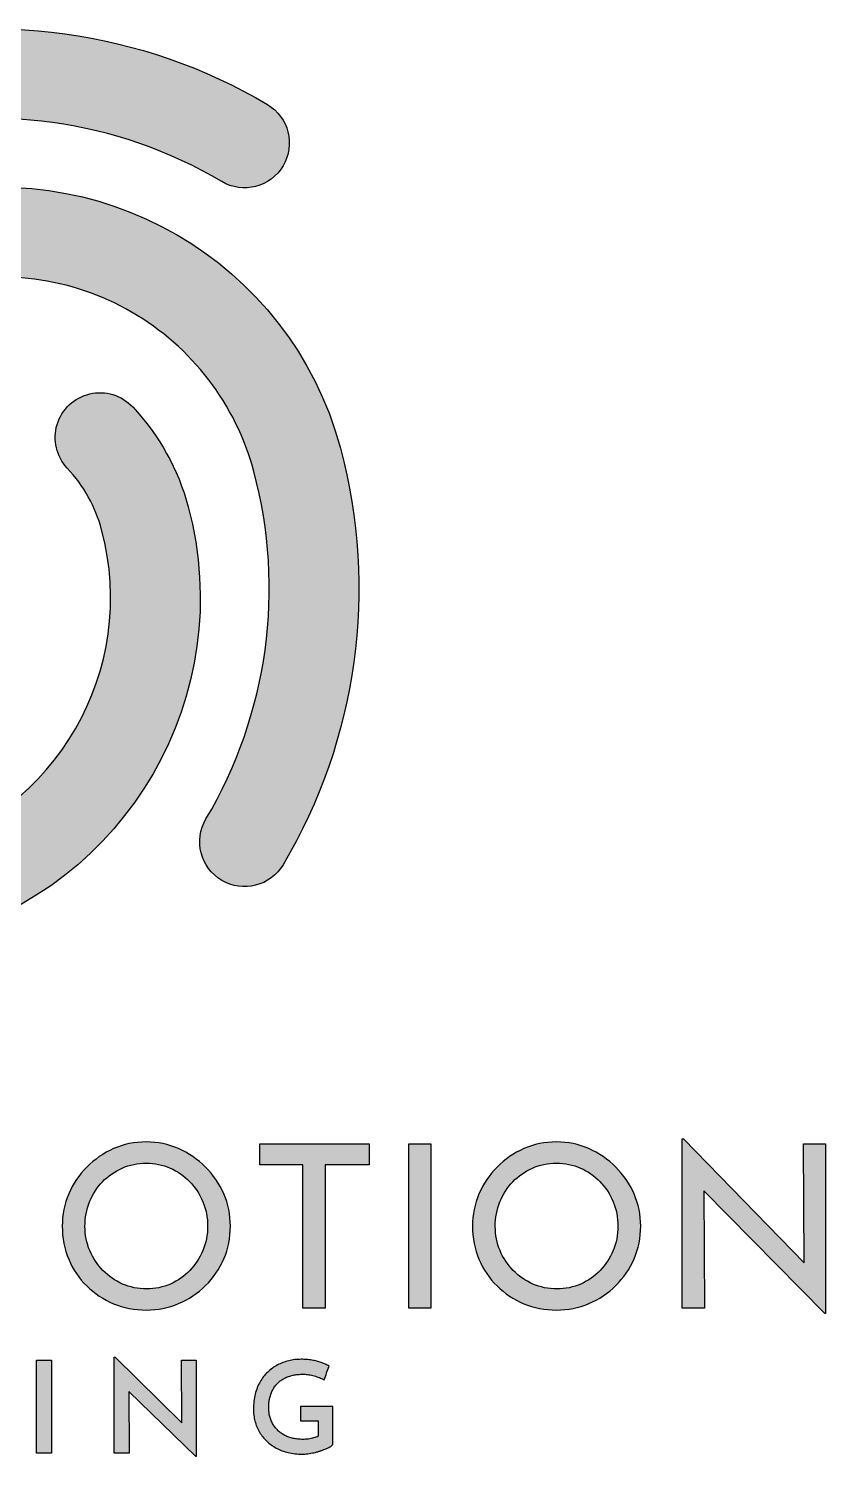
# Model space of a CAD drawing. Extents: x 19 to 206, y 19 to 162.
# Drawn here: x 125.7 to 205.8, y 18.8 to 162.3 of the extents above; entities that cross this region are included whole.
import ezdxf

# ---------------------------------------------------------------- set-up
doc = ezdxf.new("R2010")
doc.units = 0
doc.layers.add('fill-base', color=250, linetype='CONTINUOUS')
doc.layers.add('logo-outline', color=7, linetype='CONTINUOUS')
doc.layers.add('fill-hero', color=140, linetype='CONTINUOUS', true_color=0x00a8ff)

msp = doc.modelspace()

# ---------------------------------------------------------------- hatches: boundary and pattern name
at = {"layer": 'fill-base', "linetype": 'Continuous'}
h = msp.add_hatch(color=256, dxfattribs=at)
h.dxf.hatch_style = 1
edge = h.paths.add_edge_path()
edge.add_arc((105.555447592182, 123.2268573076361), 23.59218832498521, 194.9999999999996, 223.1730355562345, ccw=False)
edge.add_arc((116.949599593071, 126.279911134712), 35.38828248747749, 105.00000000000011, 195.0000000000001, ccw=False)
edge.add_arc((121.8895444547624, 107.8437859242904), 54.47476377688475, 59.33331208667232, 105, ccw=False)
edge.add_arc((147.3759075015805, 150.8246180505037), 4.505707035577944, -120.66668791332711, 59.33331208667238, ccw=False)
edge.add_arc((121.8895444547624, 107.8437859242905), 45.46334970572888, 59.33331208667226, 104.9999999999999)
edge.add_arc((116.949599593071, 126.2799111347119), 26.37686841632172, 104.9999999999999, 194.9999999999999)
edge.add_arc((105.5554475921819, 123.2268573076363), 14.58077425382938, 195, 223.173035556235)
edge.add_arc((91.63585415667276, 110.167811147942), 4.50570703557793, -136.8269644437653, 43.17303555623562, ccw=False)
h = msp.add_hatch(color=256, dxfattribs=at)
h.dxf.hatch_style = 1
edge = h.paths.add_edge_path()
edge.add_arc((119.7781467587131, 122.373166893659), 23.59218832498518, 105.00000000000031, 133.1730355562353, ccw=False)
edge.add_arc((122.8312005857886, 110.9790148927698), 35.38828248747757, 14.999999999999886, 104.99999999999989, ccw=False)
edge.add_arc((104.3950753753673, 106.0390700310783), 54.4747637768846, -30.666687913327678, 15, ccw=False)
edge.add_arc((147.3759075015805, 80.55270698426037), 4.505707035577895, 149.3333120866723, 329.333312086672, ccw=False)
edge.add_arc((104.3950753753673, 106.0390700310784), 45.46334970572882, 329.3333120866723, 375)
edge.add_arc((122.8312005857887, 110.9790148927698), 26.37686841632178, 15.0000000000001, 105.0000000000001)
edge.add_arc((119.7781467587128, 122.373166893659), 14.58077425382918, 104.9999999999997, 133.1730355562346)
edge.add_arc((106.7191005990188, 136.2927603291681), 4.505707035577868, 133.1730355562345, 313.17303555623585, ccw=False)
h = msp.add_hatch(color=256, dxfattribs=at)
h.dxf.hatch_style = 1
edge = h.paths.add_edge_path()
edge.add_arc((118.9244563447358, 108.150467727128), 23.59218832498501, 14.999999999999886, 43.17303555623488, ccw=False)
edge.add_arc((107.5303043438466, 105.0974139000523), 35.38828248747752, -75.00000000000011, 14.999999999999886, ccw=False)
edge.add_arc((102.590359482155, 123.5335391104736), 54.47476377688458, 239.33331208667238, 285, ccw=False)
edge.add_arc((77.1039964353371, 80.55270698426047), 4.505707035577944, 59.33331208667278, 239.33331208667238, ccw=False)
edge.add_arc((102.5903594821552, 123.5335391104736), 45.46334970572881, 239.3333120866722, 284.9999999999999)
edge.add_arc((107.5303043438466, 105.0974139000522), 26.37686841632175, 284.9999999999999, 374.9999999999999)
edge.add_arc((118.9244563447358, 108.150467727128), 14.58077425382928, 14.99999999999978, 43.17303555623476)
edge.add_arc((132.8440497802449, 121.2095138868221), 4.505707035577879, 43.17303555623448, 223.1730355562355, ccw=False)
at = {"layer": 'fill-hero', "linetype": 'Continuous'}
h = msp.add_hatch(color=256, dxfattribs=at)
h.dxf.hatch_style = 1
edge = h.paths.add_edge_path()
edge.add_spline(control_points=[(129.702058, 45.14786599999999), (130.135558, 46.16186599999999), (130.7423079999999, 47.06186599999999), (131.520058, 47.847116), (132.297808, 48.632366), (133.193308, 49.250366), (134.208058, 49.69961600000001), (135.222058, 50.14961599999999), (136.316308, 50.374616), (137.490808, 50.374616), (138.649558, 50.374616), (139.736308, 50.14961599999999), (140.750308, 49.69961600000001), (141.765058, 49.24961599999999), (142.664308, 48.632366), (143.450308, 47.847116), (144.235558, 47.06186599999999), (144.849058, 46.16186599999999), (145.291558, 45.14786599999999), (145.734058, 44.133116), (145.955308, 43.054616), (145.955308, 41.911616), (145.955308, 40.737116), (145.734058, 39.639116), (145.291558, 38.617616), (144.849058, 37.595366), (144.235558, 36.698366), (143.450308, 35.929616), (142.664308, 35.15936599999999), (141.765058, 34.55711599999999), (140.750308, 34.122116), (139.736308, 33.687866), (138.649558, 33.470366), (137.490808, 33.470366), (136.316308, 33.470366), (135.222058, 33.684116), (134.208058, 34.110866), (133.193308, 34.538366), (132.297808, 35.133116), (131.520058, 35.895116), (130.7423079999999, 36.65861599999999), (130.135558, 37.550366), (129.702058, 38.571866), (129.267058, 39.593366), (129.049558, 40.70636599999999), (129.049558, 41.911616), (129.049558, 43.05536599999999), (129.267058, 44.13386599999999), (129.702058, 45.14786599999999)], knot_values=[0, 0, 0, 0, 1, 1, 1, 2, 2, 2, 3, 3, 3, 4, 4, 4, 5, 5, 5, 6, 6, 6, 7, 7, 7, 8, 8, 8, 9, 9, 9, 10, 10, 10, 11, 11, 11, 12, 12, 12, 13, 13, 13, 14, 14, 14, 15, 15, 15, 16, 16, 16, 16], degree=3, periodic=0)
edge = h.paths.add_edge_path(flags=16)
edge.add_spline(control_points=[(131.817058, 39.452366), (132.138058, 38.696366), (132.579808, 38.030366), (133.144558, 37.449866), (133.708558, 36.87086599999999), (134.364808, 36.41711599999999), (135.111808, 36.089366), (135.858808, 35.761616), (136.667308, 35.59736599999999), (137.535808, 35.59736599999999), (138.390058, 35.59736599999999), (139.190308, 35.761616), (139.938058, 36.089366), (140.685058, 36.417866), (141.333058, 36.87086599999999), (141.882058, 37.449866), (142.431058, 38.029616), (142.866808, 38.696366), (143.185558, 39.452366), (143.506558, 40.206866), (143.666308, 41.026616), (143.666308, 41.910866), (143.666308, 42.78011599999999), (143.506558, 43.59911599999999), (143.185558, 44.369366), (142.866058, 45.139616), (142.422808, 45.813866), (141.858808, 46.39361599999999), (141.294058, 46.97336599999999), (140.638558, 47.42636599999999), (139.891558, 47.75486599999999), (139.143808, 48.08261599999999), (138.344308, 48.24686599999999), (137.490058, 48.24686599999999), (136.620808, 48.24686599999999), (135.812308, 48.07886599999999), (135.065308, 47.74361599999999), (134.318308, 47.40761599999999), (133.662808, 46.95011599999999), (133.098808, 46.37111599999999), (132.533308, 45.791366), (132.099808, 45.116366), (131.794558, 44.34686599999999), (131.489308, 43.57736599999999), (131.336308, 42.757616), (131.336308, 41.888366), (131.336308, 41.018366), (131.496808, 40.206866), (131.817058, 39.452366)], knot_values=[0, 0, 0, 0, 1, 1, 1, 2, 2, 2, 3, 3, 3, 4, 4, 4, 5, 5, 5, 6, 6, 6, 7, 7, 7, 8, 8, 8, 9, 9, 9, 10, 10, 10, 11, 11, 11, 12, 12, 12, 13, 13, 13, 14, 14, 14, 15, 15, 15, 16, 16, 16, 16], degree=3, periodic=0)
h = msp.add_hatch(color=256, dxfattribs=at)
h.dxf.hatch_style = 1
edge = h.paths.add_edge_path()
edge.add_spline(control_points=[(170.946058, 45.14786599999999), (171.379558, 46.16186599999999), (171.986308, 47.06186599999999), (172.764058, 47.847116), (173.5418079999999, 48.632366), (174.438058, 49.250366), (175.452058, 49.69961600000001), (176.4660579999999, 50.148866), (177.560308, 50.374616), (178.734808, 50.374616), (179.893558, 50.374616), (180.980308, 50.14961599999999), (181.994308, 49.69961600000001), (183.008308, 49.24961599999999), (183.909058, 48.632366), (184.6943079999999, 47.847116), (185.479558, 47.06186599999999), (186.0930579999999, 46.16186599999999), (186.535558, 45.14786599999999), (186.978058, 44.133116), (187.199308, 43.054616), (187.199308, 41.911616), (187.199308, 40.737116), (186.978058, 39.639116), (186.535558, 38.617616), (186.0930579999999, 37.595366), (185.479558, 36.698366), (184.6943079999999, 35.929616), (183.909058, 35.15936599999999), (183.008308, 34.55711599999999), (181.994308, 34.122116), (180.980308, 33.687866), (179.893558, 33.470366), (178.734808, 33.470366), (177.560308, 33.470366), (176.4660579999999, 33.684116), (175.452058, 34.110866), (174.438058, 34.538366), (173.5418079999999, 35.133116), (172.764058, 35.895116), (171.986308, 36.65861599999999), (171.379558, 37.550366), (170.946058, 38.571866), (170.511058, 39.593366), (170.294308, 40.70636599999999), (170.294308, 41.911616), (170.294308, 43.05536599999999), (170.511058, 44.13386599999999), (170.946058, 45.14786599999999)], knot_values=[0, 0, 0, 0, 1, 1, 1, 2, 2, 2, 3, 3, 3, 4, 4, 4, 5, 5, 5, 6, 6, 6, 7, 7, 7, 8, 8, 8, 9, 9, 9, 10, 10, 10, 11, 11, 11, 12, 12, 12, 13, 13, 13, 14, 14, 14, 15, 15, 15, 16, 16, 16, 16], degree=3, periodic=0)
edge = h.paths.add_edge_path(flags=16)
edge.add_spline(control_points=[(173.061808, 39.452366), (173.382808, 38.696366), (173.825308, 38.030366), (174.389308, 37.449866), (174.953308, 36.87086599999999), (175.609558, 36.41711599999999), (176.356558, 36.089366), (177.103558, 35.761616), (177.912058, 35.59736599999999), (178.780558, 35.59736599999999), (179.634808, 35.59736599999999), (180.435808, 35.761616), (181.182808, 36.089366), (181.929808, 36.41711599999999), (182.577058, 36.87086599999999), (183.126808, 37.449866), (183.675808, 38.029616), (184.111558, 38.696366), (184.430308, 39.452366), (184.751308, 40.206866), (184.911058, 41.026616), (184.911058, 41.910866), (184.911058, 42.78011599999999), (184.751308, 43.59911599999999), (184.430308, 44.369366), (184.110808, 45.139616), (183.668308, 45.813866), (183.104308, 46.39361599999999), (182.538808, 46.97336599999999), (181.8840579999999, 47.42636599999999), (181.1370580000001, 47.75486599999999), (180.388558, 48.08261599999999), (179.589058, 48.24686599999999), (178.734808, 48.24686599999999), (177.864808, 48.24686599999999), (177.057808, 48.07886599999999), (176.310808, 47.74361599999999), (175.562308, 47.40761599999999), (174.907558, 46.95011599999999), (174.343558, 46.37111599999999), (173.778058, 45.791366), (173.344558, 45.116366), (173.040058, 44.34686599999999), (172.733308, 43.57736599999999), (172.581058, 42.757616), (172.581058, 41.888366), (172.581058, 41.018366), (172.742308, 40.206866), (173.061808, 39.452366)], knot_values=[0, 0, 0, 0, 1, 1, 1, 2, 2, 2, 3, 3, 3, 4, 4, 4, 5, 5, 5, 6, 6, 6, 7, 7, 7, 8, 8, 8, 9, 9, 9, 10, 10, 10, 11, 11, 11, 12, 12, 12, 13, 13, 13, 14, 14, 14, 15, 15, 15, 16, 16, 16, 16], degree=3, periodic=0)
h = msp.add_hatch(color=256, dxfattribs=at)
h.dxf.hatch_style = 1
h.paths.add_polyline_path([(205.704058, 33.127616), (193.55963, 45.445841), (193.603558, 33.654116), (191.384308, 33.654116), (191.384308, 50.694866), (191.498308, 50.694866), (203.6212100000001, 38.221923), (203.577058, 50.191616), (205.773058, 50.191616), (205.773058, 33.127616)])
h = msp.add_hatch(color=256, dxfattribs=at)
h.dxf.hatch_style = 1
h.paths.add_polyline_path([(148.928308, 50.191616), (159.907558, 50.191616), (159.907558, 48.06461599999999), (155.470558, 48.06461599999999), (155.470558, 33.653366), (153.251308, 33.653366), (153.251308, 48.06461599999999), (148.928308, 48.06461599999999)])
h = msp.add_hatch(color=256, dxfattribs=at)
h.dxf.hatch_style = 1
h.paths.add_polyline_path([(163.888558, 50.191616), (166.107808, 50.191616), (166.107808, 33.653366), (163.888558, 33.653366)])
h = msp.add_hatch(color=256, dxfattribs=at)
h.dxf.hatch_style = 1
h.paths.add_polyline_path([(141.0586097002623, 22.12990547839886), (141.033901, 28.41492800000001), (142.520814, 28.41492800000001), (142.520814, 18.750018), (142.482354, 18.750018), (135.7542650615077, 25.27349248739371), (135.791278, 19.083288), (134.27873, 19.083288), (134.27873, 28.73538), (134.355635, 28.73538)])
h = msp.add_hatch(color=256, dxfattribs=at)
h.dxf.hatch_style = 1
h.paths.add_polyline_path([(126.465361, 28.41492800000001), (127.965084, 28.41492800000001), (127.965084, 19.083288), (126.465361, 19.083288)])
h = msp.add_hatch(color=256, dxfattribs=at)
h.dxf.hatch_style = 1
edge = h.paths.add_edge_path()
edge.add_spline(control_points=[(154.051448, 19.07047), (153.9509928906815, 19.05258474242172), (153.7546611058301, 19.01762938209518), (153.463401256717, 18.98767548499349), (153.0299733351165, 18.97350689828547), (152.4642142712387, 19.00622002134644), (151.7774863837165, 19.11397360151427), (151.3505265829131, 19.25692341897026), (151.141716, 19.326835), (150.9495807994899, 19.4085188308518), (150.5725287898123, 19.56881768550764), (150.052888365034, 19.88667044560206), (149.7521952868315, 20.14678345106052), (149.603533, 20.275383), (149.4675921280828, 20.41646816649859), (149.1963004747542, 20.6980260786977), (148.8674827001682, 21.18897613585553), (148.6026692364036, 21.72146593180722), (148.4099877759125, 22.29496301133321), (148.2941922147009, 22.90291475740589), (148.2571940290204, 23.57980200346083), (148.2978015895026, 24.29294370796502), (148.4167721345011, 25.01591472363888), (148.5772061053163, 25.45765290857328), (148.654993, 25.671831), (148.7455327077373, 25.87110046475249), (148.9227475927038, 26.26113392251359), (149.2755316482051, 26.79109772145839), (149.5637346673227, 27.08867408128144), (149.706081, 27.23565), (149.8578197331792, 27.37057097634621), (150.1594235559515, 27.6387469482), (150.6741647832781, 27.963434408745), (151.0452853411546, 28.11898703950761), (151.231446, 28.19701500000001), (151.4271403944942, 28.26137707014654), (151.8194728149905, 28.39041156208492), (152.4362973079446, 28.49391274572056), (153.0372093479482, 28.52679671445177), (153.6063009682001, 28.50326115261306), (154.1304621807672, 28.44325874410999), (154.4645998631093, 28.36401358389146), (154.628266, 28.325198), (154.7832849471013, 28.28106831688915), (155.0810284293152, 28.1963088357798), (155.4987083696412, 28.03589351214559), (155.750749675316, 27.90221819638001), (155.871624, 27.83811), (155.7092613333334, 27.37665466666667), (155.5468986666667, 26.91519933333334), (155.384536, 26.453744), (155.3256413595022, 26.48551524850781), (155.1998931019658, 26.55335128767624), (154.9892304872658, 26.641768292801), (154.8369919310984, 26.69484567224439), (154.756448, 26.722927), (154.6708294054135, 26.7528576335507), (154.5000533184713, 26.81255770807508), (154.238777815235, 26.8845922269948), (153.9782459486849, 26.94247251281915), (153.7248624582086, 26.98495152685956), (153.4851961419574, 27.01167307523083), (153.1573163069517, 27.02325507870981), (152.7467654982465, 27.00076388645413), (152.2591617390717, 26.92951290152401), (151.9559048646695, 26.83367349551837), (151.808264, 26.787014), (151.6734505215813, 26.73450274188033), (151.4080015936462, 26.63110761154256), (151.0458305702828, 26.40846182434425), (150.7237640065951, 26.14076116634033), (150.4461599905267, 25.8257639381014), (150.2108465895193, 25.46803540750187), (150.0971889813058, 25.20382775318105), (150.039351, 25.069378), (149.9926868596039, 24.9269979776822), (149.8965057999065, 24.63353363204059), (149.8251280120965, 24.15846608793187), (149.799884194, 23.6745386745701), (149.8258503961395, 23.20149840290945), (149.9033519889107, 22.76026354216453), (150.0030999435549, 22.48656359492658), (150.052168, 22.351925), (150.1127803489922, 22.22510988147054), (150.232601529892, 21.97441612828645), (150.472168210198, 21.63468845920851), (150.7510460733721, 21.33145391808328), (151.0729440300617, 21.06964880766343), (151.4346815524478, 20.84783181202482), (151.6992096282621, 20.74030716603277), (151.833899, 20.685559), (151.9773553745003, 20.64160528614812), (152.2698719879806, 20.55198088590361), (152.7355107549256, 20.48334391143592), (153.1506679389662, 20.46293364075099), (153.5045933774763, 20.47315321739263), (153.7870974130547, 20.49893477818363), (154.0610461772214, 20.54037448963073), (154.3197551705192, 20.60011598482117), (154.5574211759663, 20.67926517070798), (154.7002463319393, 20.75264533701969), (154.769266, 20.788106), (154.769266, 21.30510633333333), (154.769266, 21.82210666666667), (154.769266, 22.339107), (154.1839006666667, 22.339107), (153.5985353333333, 22.339107), (153.01317, 22.339107), (153.01317, 22.81765233333334), (153.01317, 23.29619766666667), (153.01317, 23.77474300000001), (154.098443, 23.774743), (155.183716, 23.774743), (156.2689889999999, 23.774743), (156.2689889999999, 22.49719733333333), (156.2689889999999, 21.21965166666667), (156.2689889999999, 19.94210599999999), (156.2234769757857, 19.90139154233485), (156.1248811658619, 19.81318902885823), (155.9418123970628, 19.70005079136971), (155.726152441557, 19.59197422773157), (155.4858621285256, 19.48352540608382), (155.2247106487118, 19.38152173056541), (154.9464959030869, 19.28531343651917), (154.655401696742, 19.19898834173703), (154.3560415809542, 19.12558935381004), (154.1532576815092, 19.08889351319032), (154.051448, 19.07047)], knot_values=[0, 0, 0, 0, 0.3060303869699813, 0.598112853593711, 0.8774438370326922, 1.606244079383101, 2.295331744538267, 2.954920618753869, 2.954920618753869, 2.954920618753869, 3.580815078656649, 4.183195101128353, 4.772228354686246, 4.772228354686246, 4.772228354686246, 5.359031375825363, 5.943287209450498, 6.53628299126096, 7.138900062112758, 7.752298985308747, 8.387248486270835, 9.167481269722671, 9.892449390128668, 10.57478470639772, 10.57478470639772, 10.57478470639772, 11.23086458619896, 11.85894083339988, 12.47190107960269, 12.47190107960269, 12.47190107960269, 13.08042913335863, 13.68144318814437, 14.28635902666078, 14.28635902666078, 14.28635902666078, 14.90364942069101, 15.52391636735512, 16.15586025001874, 16.70603316495822, 17.23123141020472, 17.73546317318678, 17.73546317318678, 17.73546317318678, 18.21892666132212, 18.66404709903871, 19.07423899265072, 19.07423899265072, 19.07423899265072, 20.07423899265072, 20.07423899265072, 20.07423899265072, 20.27490127793871, 20.50268091054005, 20.75857550537549, 20.75857550537549, 20.75857550537549, 21.03061034763839, 21.30118013580588, 21.57105880828668, 21.83095930450977, 22.07160193492466, 22.29394623216656, 22.81442800732206, 23.30333328365274, 23.76718271574469, 23.76718271574469, 23.76718271574469, 24.20049278073741, 24.62037405510435, 25.03596144076948, 25.45265220849659, 25.87573944743556, 26.314124889476, 26.314124889476, 26.314124889476, 26.7629378465539, 27.2391886633133, 27.7497127263074, 28.21480359851303, 28.65811784543502, 29.08733276621946, 29.08733276621946, 29.08733276621946, 29.5083748910146, 29.91966752044649, 30.32886374691248, 30.74082697446804, 31.16070928678901, 31.59627805846347, 31.59627805846347, 31.59627805846347, 32.04585278689245, 32.5129893410712, 33.00352918235325, 33.29135305355577, 33.57451582163271, 33.85410261215398, 34.12183843961272, 34.37046570506041, 34.60297106228256, 34.60297106228256, 34.60297106228256, 35.60297106228255, 35.60297106228255, 35.60297106228255, 36.60297106228255, 36.60297106228255, 36.60297106228255, 37.60297106228255, 37.60297106228255, 37.60297106228255, 38.60297106228255, 38.60297106228255, 38.60297106228255, 39.60297106228255, 39.60297106228255, 39.60297106228255, 39.78587820032258, 39.9992153016294, 40.24572542803599, 40.50963907601388, 40.78972135008709, 41.08654187983527, 41.39252784861488, 41.70031203785144, 42.01064284229246, 42.01064284229246, 42.01064284229246, 42.01064284229246], weights=[1, 1, 1, 1, 1, 1, 1, 1, 1, 1, 1, 1, 1, 1, 1, 1, 1, 1, 1, 1, 1, 1, 1, 1, 1, 1, 1, 1, 1, 1, 1, 1, 1, 1, 1, 1, 1, 1, 1, 1, 1, 1, 1, 1, 1, 1, 1, 1, 1, 1, 1, 1, 1, 1, 1, 1, 1, 1, 1, 1, 1, 1, 1, 1, 1, 1, 1, 1, 1, 1, 1, 1, 1, 1, 1, 1, 1, 1, 1, 1, 1, 1, 1, 1, 1, 1, 1, 1, 1, 1, 1, 1, 1, 1, 1, 1, 1, 1, 1, 1, 1, 1, 1, 1, 1, 1, 1, 1, 1, 1, 1, 1, 1, 1, 1, 1, 1, 1, 1, 1, 1, 1, 1, 1, 1, 1, 1, 1], degree=3, periodic=0)

# ---------------------------------------------------------------- linework, layer by layer
at = {"layer": 'logo-outline'}
for points in [[(88.34988388673277, 107.0849885329467, -0.1235510247152853), (82.76714359040338, 117.1207496534848, -0.4142135623730951), (107.7904381118438, 160.4623671373797, -0.2019381984217088), (149.6740114238908, 154.70019726563, -0.9999999999999948), (145.0778035792703, 146.9490388353775, 0.2019381984217089), (110.1227636967638, 151.7580095546655, 0.4142135623730951), (91.47150117311745, 119.4530752384048, 0.1235510247152854), (94.92182442661272, 113.2506337629375, -1.000000000000007)], [(103.6362779840235, 139.5787305991081, -0.1235510247152853), (113.6720391045615, 145.1614708954376, -0.4142135623730951), (157.0136565884564, 120.138176373997, -0.2019381984217088), (151.2514867167067, 78.25460306195009, -0.9999999999999948), (143.5003282864543, 82.85081090657062, 0.2019381984217089), (148.3092990057423, 117.8058507890771, 0.4142135623730951), (116.0043646894814, 136.4571133127234, 0.1235510247152854), (109.8019232140142, 133.0067900592282, -1.000000000000007)], [(136.1300200501849, 124.2923365018174, -0.1235510247152853), (141.7127603465143, 114.2565753812794, -0.4142135623730951), (116.6894658250737, 70.91495789738455, -0.2019381984217088), (74.8058925130268, 76.6771277691342, -0.9999999999999948), (79.40210035764734, 84.42828619938675, 0.2019381984217089), (114.3571402401538, 79.61931548009863, 0.4142135623730951), (133.0084027638002, 111.9242497963594, 0.1235510247152854), (129.558079510305, 118.1266912718267, -1.000000000000007)]]:
    msp.add_lwpolyline(points, format="xyb", close=True, dxfattribs=at)
for points in [[(205.704058, 33.127616), (193.55963, 45.445841), (193.603558, 33.654116), (191.384308, 33.654116), (191.384308, 50.694866), (191.498308, 50.694866), (203.6212100000001, 38.221923), (203.577058, 50.191616), (205.773058, 50.191616), (205.773058, 33.127616)], [(148.928308, 50.191616), (159.907558, 50.191616), (159.907558, 48.06461599999999), (155.470558, 48.06461599999999), (155.470558, 33.653366), (153.251308, 33.653366), (153.251308, 48.06461599999999), (148.928308, 48.06461599999999)], [(163.888558, 50.191616), (166.107808, 50.191616), (166.107808, 33.653366), (163.888558, 33.653366)], [(170.294308, 41.911616), (170.294308, 41.911616)], [(172.581058, 41.888366), (172.581058, 41.888366)]]:
    msp.add_lwpolyline(points, close=True, dxfattribs=at)
at = {"layer": 'logo-outline', "color": 7}
for points in [[(141.0586097002623, 22.12990547839886), (141.033901, 28.41492800000001), (142.520814, 28.41492800000001), (142.520814, 18.750018), (142.482354, 18.750018), (135.7542650615077, 25.27349248739371), (135.791278, 19.083288), (134.27873, 19.083288), (134.27873, 28.73538), (134.355635, 28.73538)], [(126.465361, 28.41492800000001), (127.965084, 28.41492800000001), (127.965084, 19.083288), (126.465361, 19.083288)]]:
    msp.add_lwpolyline(points, close=True, dxfattribs=at)
at = {"layer": 'logo-outline'}
for points in [[(129.702058, 45.14786599999999), (130.135558, 46.16186599999999), (130.7423079999999, 47.06186599999999), (131.520058, 47.847116), (132.297808, 48.632366), (133.193308, 49.250366), (134.208058, 49.69961600000001), (135.222058, 50.14961599999999), (136.316308, 50.374616), (137.490808, 50.374616), (138.649558, 50.374616), (139.736308, 50.14961599999999), (140.750308, 49.69961600000001), (141.765058, 49.24961599999999), (142.664308, 48.632366), (143.450308, 47.847116), (144.235558, 47.06186599999999), (144.849058, 46.16186599999999), (145.291558, 45.14786599999999), (145.734058, 44.133116), (145.955308, 43.054616), (145.955308, 41.911616), (145.955308, 40.737116), (145.734058, 39.639116), (145.291558, 38.617616), (144.849058, 37.595366), (144.235558, 36.698366), (143.450308, 35.929616), (142.664308, 35.15936599999999), (141.765058, 34.55711599999999), (140.750308, 34.122116), (139.736308, 33.687866), (138.649558, 33.470366), (137.490808, 33.470366), (136.316308, 33.470366), (135.222058, 33.684116), (134.208058, 34.110866), (133.193308, 34.538366), (132.297808, 35.133116), (131.520058, 35.895116), (130.7423079999999, 36.65861599999999), (130.135558, 37.550366), (129.702058, 38.571866), (129.267058, 39.593366), (129.049558, 40.70636599999999), (129.049558, 41.911616), (129.049558, 43.05536599999999), (129.267058, 44.13386599999999), (129.702058, 45.14786599999999)], [(170.946058, 45.14786599999999), (171.379558, 46.16186599999999), (171.986308, 47.06186599999999), (172.764058, 47.847116), (173.5418079999999, 48.632366), (174.438058, 49.250366), (175.452058, 49.69961600000001), (176.4660579999999, 50.148866), (177.560308, 50.374616), (178.734808, 50.374616), (179.893558, 50.374616), (180.980308, 50.14961599999999), (181.994308, 49.69961600000001), (183.008308, 49.24961599999999), (183.909058, 48.632366), (184.6943079999999, 47.847116), (185.479558, 47.06186599999999), (186.0930579999999, 46.16186599999999), (186.535558, 45.14786599999999), (186.978058, 44.133116), (187.199308, 43.054616), (187.199308, 41.911616), (187.199308, 40.737116), (186.978058, 39.639116), (186.535558, 38.617616), (186.0930579999999, 37.595366), (185.479558, 36.698366), (184.6943079999999, 35.929616), (183.909058, 35.15936599999999), (183.008308, 34.55711599999999), (181.994308, 34.122116), (180.980308, 33.687866), (179.893558, 33.470366), (178.734808, 33.470366), (177.560308, 33.470366), (176.4660579999999, 33.684116), (175.452058, 34.110866), (174.438058, 34.538366), (173.5418079999999, 35.133116), (172.764058, 35.895116), (171.986308, 36.65861599999999), (171.379558, 37.550366), (170.946058, 38.571866), (170.511058, 39.593366), (170.294308, 40.70636599999999), (170.294308, 41.911616), (170.294308, 43.05536599999999), (170.511058, 44.13386599999999), (170.946058, 45.14786599999999)], [(131.817058, 39.452366), (132.138058, 38.696366), (132.579808, 38.030366), (133.144558, 37.449866), (133.708558, 36.87086599999999), (134.364808, 36.41711599999999), (135.111808, 36.089366), (135.858808, 35.761616), (136.667308, 35.59736599999999), (137.535808, 35.59736599999999), (138.390058, 35.59736599999999), (139.190308, 35.761616), (139.938058, 36.089366), (140.685058, 36.417866), (141.333058, 36.87086599999999), (141.882058, 37.449866), (142.431058, 38.029616), (142.866808, 38.696366), (143.185558, 39.452366), (143.506558, 40.206866), (143.666308, 41.026616), (143.666308, 41.910866), (143.666308, 42.78011599999999), (143.506558, 43.59911599999999), (143.185558, 44.369366), (142.866058, 45.139616), (142.422808, 45.813866), (141.858808, 46.39361599999999), (141.294058, 46.97336599999999), (140.638558, 47.42636599999999), (139.891558, 47.75486599999999), (139.143808, 48.08261599999999), (138.344308, 48.24686599999999), (137.490058, 48.24686599999999), (136.620808, 48.24686599999999), (135.812308, 48.07886599999999), (135.065308, 47.74361599999999), (134.318308, 47.40761599999999), (133.662808, 46.95011599999999), (133.098808, 46.37111599999999), (132.533308, 45.791366), (132.099808, 45.116366), (131.794558, 44.34686599999999), (131.489308, 43.57736599999999), (131.336308, 42.757616), (131.336308, 41.888366), (131.336308, 41.018366), (131.496808, 40.206866), (131.817058, 39.452366)], [(173.061808, 39.452366), (173.382808, 38.696366), (173.825308, 38.030366), (174.389308, 37.449866), (174.953308, 36.87086599999999), (175.609558, 36.41711599999999), (176.356558, 36.089366), (177.103558, 35.761616), (177.912058, 35.59736599999999), (178.780558, 35.59736599999999), (179.634808, 35.59736599999999), (180.435808, 35.761616), (181.182808, 36.089366), (181.929808, 36.41711599999999), (182.577058, 36.87086599999999), (183.126808, 37.449866), (183.675808, 38.029616), (184.111558, 38.696366), (184.430308, 39.452366), (184.751308, 40.206866), (184.911058, 41.026616), (184.911058, 41.910866), (184.911058, 42.78011599999999), (184.751308, 43.59911599999999), (184.430308, 44.369366), (184.110808, 45.139616), (183.668308, 45.813866), (183.104308, 46.39361599999999), (182.538808, 46.97336599999999), (181.8840579999999, 47.42636599999999), (181.1370580000001, 47.75486599999999), (180.388558, 48.08261599999999), (179.589058, 48.24686599999999), (178.734808, 48.24686599999999), (177.864808, 48.24686599999999), (177.057808, 48.07886599999999), (176.310808, 47.74361599999999), (175.562308, 47.40761599999999), (174.907558, 46.95011599999999), (174.343558, 46.37111599999999), (173.778058, 45.791366), (173.344558, 45.116366), (173.040058, 44.34686599999999), (172.733308, 43.57736599999999), (172.581058, 42.757616), (172.581058, 41.888366), (172.581058, 41.018366), (172.742308, 40.206866), (173.061808, 39.452366)]]:
    msp.add_open_spline(points, degree=3, knots=[0, 0, 0, 0, 1, 1, 1, 2, 2, 2, 3, 3, 3, 4, 4, 4, 5, 5, 5, 6, 6, 6, 7, 7, 7, 8, 8, 8, 9, 9, 9, 10, 10, 10, 11, 11, 11, 12, 12, 12, 13, 13, 13, 14, 14, 14, 15, 15, 15, 16, 16, 16, 16], dxfattribs=at)
at = {"layer": 'logo-outline', "color": 7}
msp.add_open_spline([(154.051448, 19.07047), (153.9509928906815, 19.05258474242172), (153.7546611058301, 19.01762938209518), (153.463401256717, 18.98767548499349), (153.0299733351165, 18.97350689828547), (152.4642142712387, 19.00622002134644), (151.7774863837165, 19.11397360151427), (151.3505265829131, 19.25692341897026), (151.141716, 19.326835), (150.9495807994899, 19.4085188308518), (150.5725287898123, 19.56881768550764), (150.052888365034, 19.88667044560206), (149.7521952868315, 20.14678345106052), (149.603533, 20.275383), (149.4675921280828, 20.41646816649859), (149.1963004747542, 20.6980260786977), (148.8674827001682, 21.18897613585553), (148.6026692364036, 21.72146593180722), (148.4099877759125, 22.29496301133321), (148.2941922147009, 22.90291475740589), (148.2571940290204, 23.57980200346083), (148.2978015895026, 24.29294370796502), (148.4167721345011, 25.01591472363888), (148.5772061053163, 25.45765290857328), (148.654993, 25.671831), (148.7455327077373, 25.87110046475249), (148.9227475927038, 26.26113392251359), (149.2755316482051, 26.79109772145839), (149.5637346673227, 27.08867408128144), (149.706081, 27.23565), (149.8578197331792, 27.37057097634621), (150.1594235559515, 27.6387469482), (150.6741647832781, 27.963434408745), (151.0452853411546, 28.11898703950761), (151.231446, 28.19701500000001), (151.4271403944942, 28.26137707014654), (151.8194728149905, 28.39041156208492), (152.4362973079446, 28.49391274572056), (153.0372093479482, 28.52679671445177), (153.6063009682001, 28.50326115261306), (154.1304621807672, 28.44325874410999), (154.4645998631093, 28.36401358389146), (154.628266, 28.325198), (154.7832849471013, 28.28106831688915), (155.0810284293152, 28.1963088357798), (155.4987083696412, 28.03589351214559), (155.750749675316, 27.90221819638001), (155.871624, 27.83811), (155.7092613333334, 27.37665466666667), (155.5468986666667, 26.91519933333334), (155.384536, 26.453744), (155.3256413595022, 26.48551524850781), (155.1998931019658, 26.55335128767624), (154.9892304872658, 26.641768292801), (154.8369919310984, 26.69484567224439), (154.756448, 26.722927), (154.6708294054135, 26.7528576335507), (154.5000533184713, 26.81255770807508), (154.238777815235, 26.8845922269948), (153.9782459486849, 26.94247251281915), (153.7248624582086, 26.98495152685956), (153.4851961419574, 27.01167307523083), (153.1573163069517, 27.02325507870981), (152.7467654982465, 27.00076388645413), (152.2591617390717, 26.92951290152401), (151.9559048646695, 26.83367349551837), (151.808264, 26.787014), (151.6734505215813, 26.73450274188033), (151.4080015936462, 26.63110761154256), (151.0458305702828, 26.40846182434425), (150.7237640065951, 26.14076116634033), (150.4461599905267, 25.8257639381014), (150.2108465895193, 25.46803540750187), (150.0971889813058, 25.20382775318105), (150.039351, 25.069378), (149.9926868596039, 24.9269979776822), (149.8965057999065, 24.63353363204059), (149.8251280120965, 24.15846608793187), (149.799884194, 23.6745386745701), (149.8258503961395, 23.20149840290945), (149.9033519889107, 22.76026354216453), (150.0030999435549, 22.48656359492658), (150.052168, 22.351925), (150.1127803489922, 22.22510988147054), (150.232601529892, 21.97441612828645), (150.472168210198, 21.63468845920851), (150.7510460733721, 21.33145391808328), (151.0729440300617, 21.06964880766343), (151.4346815524478, 20.84783181202482), (151.6992096282621, 20.74030716603277), (151.833899, 20.685559), (151.9773553745003, 20.64160528614812), (152.2698719879806, 20.55198088590361), (152.7355107549256, 20.48334391143592), (153.1506679389662, 20.46293364075099), (153.5045933774763, 20.47315321739263), (153.7870974130547, 20.49893477818363), (154.0610461772214, 20.54037448963073), (154.3197551705192, 20.60011598482117), (154.5574211759663, 20.67926517070798), (154.7002463319393, 20.75264533701969), (154.769266, 20.788106), (154.769266, 21.30510633333333), (154.769266, 21.82210666666667), (154.769266, 22.339107), (154.1839006666667, 22.339107), (153.5985353333333, 22.339107), (153.01317, 22.339107), (153.01317, 22.81765233333334), (153.01317, 23.29619766666667), (153.01317, 23.77474300000001), (154.098443, 23.774743), (155.183716, 23.774743), (156.2689889999999, 23.774743), (156.2689889999999, 22.49719733333333), (156.2689889999999, 21.21965166666667), (156.2689889999999, 19.94210599999999), (156.2234769757857, 19.90139154233485), (156.1248811658619, 19.81318902885823), (155.9418123970628, 19.70005079136971), (155.726152441557, 19.59197422773157), (155.4858621285256, 19.48352540608382), (155.2247106487118, 19.38152173056541), (154.9464959030869, 19.28531343651917), (154.655401696742, 19.19898834173703), (154.3560415809542, 19.12558935381004), (154.1532576815092, 19.08889351319032), (154.051448, 19.07047)], degree=3, knots=[0, 0, 0, 0, 0.3060303869699813, 0.598112853593711, 0.8774438370326922, 1.606244079383101, 2.295331744538267, 2.954920618753869, 2.954920618753869, 2.954920618753869, 3.580815078656649, 4.183195101128353, 4.772228354686246, 4.772228354686246, 4.772228354686246, 5.359031375825363, 5.943287209450498, 6.53628299126096, 7.138900062112758, 7.752298985308747, 8.387248486270835, 9.167481269722671, 9.892449390128668, 10.57478470639772, 10.57478470639772, 10.57478470639772, 11.23086458619896, 11.85894083339988, 12.47190107960269, 12.47190107960269, 12.47190107960269, 13.08042913335863, 13.68144318814437, 14.28635902666078, 14.28635902666078, 14.28635902666078, 14.90364942069101, 15.52391636735512, 16.15586025001874, 16.70603316495822, 17.23123141020472, 17.73546317318678, 17.73546317318678, 17.73546317318678, 18.21892666132212, 18.66404709903871, 19.07423899265072, 19.07423899265072, 19.07423899265072, 20.07423899265072, 20.07423899265072, 20.07423899265072, 20.27490127793871, 20.50268091054005, 20.75857550537549, 20.75857550537549, 20.75857550537549, 21.03061034763839, 21.30118013580588, 21.57105880828668, 21.83095930450977, 22.07160193492466, 22.29394623216656, 22.81442800732206, 23.30333328365274, 23.76718271574469, 23.76718271574469, 23.76718271574469, 24.20049278073741, 24.62037405510435, 25.03596144076948, 25.45265220849659, 25.87573944743556, 26.314124889476, 26.314124889476, 26.314124889476, 26.7629378465539, 27.2391886633133, 27.7497127263074, 28.21480359851303, 28.65811784543502, 29.08733276621946, 29.08733276621946, 29.08733276621946, 29.5083748910146, 29.91966752044649, 30.32886374691248, 30.74082697446804, 31.16070928678901, 31.59627805846347, 31.59627805846347, 31.59627805846347, 32.04585278689245, 32.5129893410712, 33.00352918235325, 33.29135305355577, 33.57451582163271, 33.85410261215398, 34.12183843961272, 34.37046570506041, 34.60297106228256, 34.60297106228256, 34.60297106228256, 35.60297106228255, 35.60297106228255, 35.60297106228255, 36.60297106228255, 36.60297106228255, 36.60297106228255, 37.60297106228255, 37.60297106228255, 37.60297106228255, 38.60297106228255, 38.60297106228255, 38.60297106228255, 39.60297106228255, 39.60297106228255, 39.60297106228255, 39.78587820032258, 39.9992153016294, 40.24572542803599, 40.50963907601388, 40.78972135008709, 41.08654187983527, 41.39252784861488, 41.70031203785144, 42.01064284229246, 42.01064284229246, 42.01064284229246, 42.01064284229246], dxfattribs=at)

doc.saveas('drawing.dxf')
